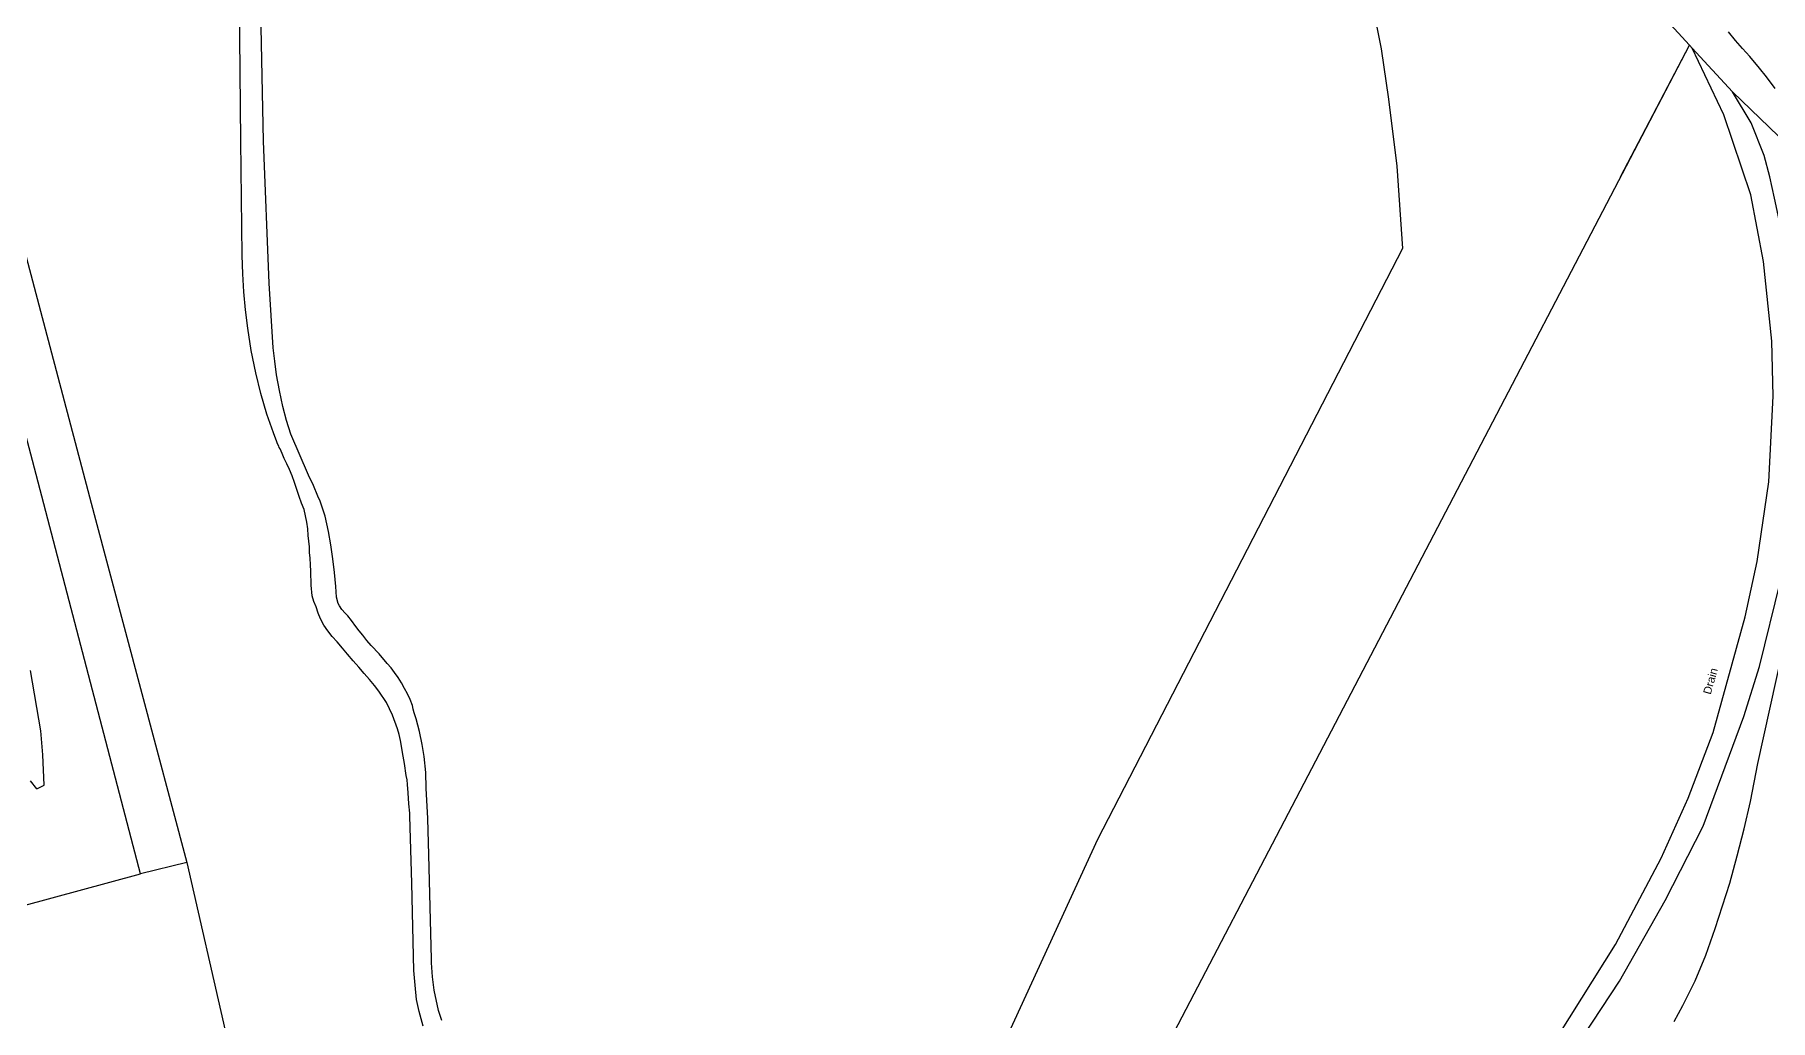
# Model space of a CAD drawing. Header units: millimetres. Extents: x 111502 to 977541, y 8702 to 1044108.
# Drawn here: x 488854.7 to 489180, y 240561.7 to 240746.4 of the extents above; entities that cross this region are included whole.
import ezdxf

# ---------------------------------------------------------------- set-up
doc = ezdxf.new("R2010")
doc.units = ezdxf.units.MM
doc.header["$LTSCALE"] = 0.25
doc.linetypes.add('DASHED2', pattern=[9.525, 6.35, -3.175])
doc.layers.add('E HVSS As Laid HV', color=10, linetype='Continuous')
doc.layers.add('X HVSS Site Background', color=8, linetype='Continuous')
doc.styles.add('OS Master Map$1$Standard', font='txt')

# ---------------------------------------------------------------- blocks, each defined once
blk = doc.blocks.new('OS MAP 060722')
at = {"layer": 'X HVSS Site Background', "flags": 128}
for points in [[(351.42, 1435.19), (353.02, 1438.19), (353.02, 1438.19), (355.32, 1442.79), (355.32, 1442.79), (357.32, 1447.59), (357.32, 1447.59), (359.12, 1452.59), (359.12, 1452.59), (361.82, 1461.09), (361.82, 1461.09), (363.22, 1466.19), (363.22, 1466.19), (364.52, 1471.29), (364.52, 1471.29), (365.72, 1476.39), (365.72, 1476.39), (367.12, 1483.49), (367.12, 1483.49), (376.22, 1524.79)], [(370.32, 1609.99), (368.72, 1612.19), (368.72, 1612.19), (367.42, 1613.79), (367.42, 1613.79), (365.62, 1615.99), (365.62, 1615.99), (364.22, 1617.49), (364.22, 1617.49), (362.92, 1618.99), (362.92, 1618.99), (361.62, 1620.59)], [(294.16, 1629.08), (296.47, 1617.39), (296.47, 1617.39), (297.83, 1607.96), (297.83, 1607.96), (299.4, 1595.44), (299.4, 1595.44), (300.45, 1579.99), (300.45, 1579.99), (243.32, 1469.26), (243.32, 1469.26), (219.64, 1417.75)], [(241.47, 1402.21), (354.27, 1618.12)], [(354.27, 1618.12), (347.22, 1625.79)], [(44.47, 1478.79), (43.32, 1480.24)], [(44.47, 1478.79), (45.87, 1479.44), (45.87, 1479.44), (45.62, 1485.14), (45.62, 1485.14), (45.22, 1489.64), (45.22, 1489.64), (43.32, 1500.94)], [(63.92, 1462.84), (63.62, 1464.04), (63.62, 1464.04), (44.37, 1537.69), (44.37, 1537.69), (29.12, 1595.49), (29.12, 1595.49), (13.37, 1654.29), (13.37, 1654.29), (-18.78, 1773.69), (-18.78, 1773.69), (-30.53, 1817.04)], [(-16.06, 1794.88), (-8.58, 1767.69), (-8.58, 1767.69), (6.27, 1712.84), (6.27, 1712.84), (28.77, 1630.09), (28.77, 1630.09), (55.22, 1530.14), (55.22, 1530.14), (72.62, 1464.99)], [(120.37, 1435.34), (119.77, 1437.24), (119.77, 1437.24), (118.97, 1441.04), (118.97, 1441.04), (118.62, 1443.54), (118.62, 1443.54), (118.47, 1446.14), (118.47, 1446.14), (118.47, 1446.84), (118.47, 1446.84), (117.97, 1466.39), (117.97, 1466.39), (117.77, 1473.19), (117.77, 1473.19), (117.47, 1478.89), (117.47, 1478.89), (117.37, 1481.84), (117.37, 1481.84), (117.07, 1484.84), (117.07, 1484.84), (116.72, 1487.09), (116.72, 1487.09), (116.22, 1489.49), (116.22, 1489.49), (115.57, 1491.89), (115.57, 1491.89), (115.22, 1492.99), (115.22, 1492.99), (115.02, 1493.69), (115.02, 1493.69), (114.87, 1494.39), (114.87, 1494.39), (114.47, 1495.49), (114.47, 1495.49), (113.97, 1496.54), (113.97, 1496.54), (113.42, 1497.59), (113.42, 1497.59), (112.82, 1498.64), (112.82, 1498.64), (112.22, 1499.64), (112.22, 1499.64), (111.52, 1500.59), (111.52, 1500.59), (110.87, 1501.44), (110.87, 1501.44), (110.17, 1502.24), (110.17, 1502.24), (108.67, 1504.04), (108.67, 1504.04), (107.17, 1505.64), (107.17, 1505.64), (106.37, 1506.59), (106.37, 1506.59), (105.62, 1507.54), (105.62, 1507.54), (104.92, 1508.39), (104.92, 1508.39), (104.27, 1509.19), (104.27, 1509.19), (103.47, 1510.29), (103.47, 1510.29), (102.77, 1511.19), (102.77, 1511.19), (102.27, 1511.69), (102.27, 1511.69), (101.67, 1512.34), (101.67, 1512.34), (101.22, 1513.04), (101.22, 1513.04), (100.97, 1513.49), (100.97, 1513.49), (100.67, 1514.69), (100.67, 1514.69), (100.57, 1515.69), (100.57, 1515.69), (100.52, 1516.69), (100.52, 1516.69), (100.27, 1519.29), (100.27, 1519.29), (99.97, 1521.89), (99.97, 1521.89), (99.62, 1524.49), (99.62, 1524.49), (99.17, 1526.99), (99.17, 1526.99), (98.52, 1529.84), (98.52, 1529.84), (97.57, 1532.64), (97.57, 1532.64), (97.17, 1533.59), (97.17, 1533.59), (96.37, 1535.59), (96.37, 1535.59), (95.42, 1537.54), (95.42, 1537.54), (92.12, 1545.24), (92.12, 1545.24), (91.27, 1547.79), (91.27, 1547.79), (90.57, 1550.39), (90.57, 1550.39), (89.97, 1553.39), (89.97, 1553.39), (89.42, 1556.34), (89.42, 1556.34), (89.07, 1558.89), (89.07, 1558.89), (88.77, 1561.39), (88.77, 1561.39), (88.02, 1573.54), (88.02, 1573.54), (86.97, 1600.14), (86.97, 1600.14), (85.87, 1655.04)], [(116.87, 1434.29), (116.12, 1437.04), (116.12, 1437.04), (115.67, 1439.29), (115.67, 1439.29), (115.37, 1441.99), (115.37, 1441.99), (115.17, 1444.74), (115.17, 1444.74), (114.77, 1461.09), (114.77, 1461.09), (114.37, 1473.64), (114.37, 1473.64), (114.37, 1474.19), (114.37, 1474.19), (114.22, 1475.94), (114.22, 1475.94), (114.07, 1478.04), (114.07, 1478.04), (113.97, 1479.59), (113.97, 1479.59), (113.87, 1480.44), (113.87, 1480.44), (113.72, 1481.29), (113.72, 1481.29), (113.42, 1483.49), (113.42, 1483.49), (113.02, 1485.59), (113.02, 1485.59), (112.82, 1486.74), (112.82, 1486.74), (112.62, 1487.84), (112.62, 1487.84), (112.37, 1488.94), (112.37, 1488.94), (112.07, 1490.04), (112.07, 1490.04), (111.17, 1492.54), (111.17, 1492.54), (110.62, 1493.74), (110.62, 1493.74), (110.02, 1494.94), (110.02, 1494.94), (108.62, 1497.04), (108.62, 1497.04), (107.77, 1498.14), (107.77, 1498.14), (106.82, 1499.24), (106.82, 1499.24), (105.87, 1500.39), (105.87, 1500.39), (104.87, 1501.54), (104.87, 1501.54), (103.77, 1502.74), (103.77, 1502.74), (102.72, 1503.99), (102.72, 1503.99), (101.77, 1505.14), (101.77, 1505.14), (100.77, 1506.29), (100.77, 1506.29), (99.87, 1507.29), (99.87, 1507.29), (99.02, 1508.34), (99.02, 1508.34), (98.27, 1509.44), (98.27, 1509.44), (97.67, 1510.59), (97.67, 1510.59), (97.22, 1511.69), (97.22, 1511.69), (96.82, 1512.84), (96.82, 1512.84), (96.42, 1513.84), (96.42, 1513.84), (96.12, 1514.94), (96.12, 1514.94), (95.92, 1516.94), (95.92, 1516.94), (95.82, 1519.54), (95.82, 1519.54), (95.77, 1520.74), (95.77, 1520.74), (95.72, 1521.99), (95.72, 1521.99), (95.62, 1523.04), (95.62, 1523.04), (95.57, 1524.14), (95.57, 1524.14), (95.37, 1526.24), (95.37, 1526.24), (95.27, 1527.49), (95.27, 1527.49), (95.07, 1528.74), (95.07, 1528.74), (94.87, 1529.94), (94.87, 1529.94), (94.57, 1531.09), (94.57, 1531.09), (94.12, 1532.29), (94.12, 1532.29), (93.67, 1533.54), (93.67, 1533.54), (92.77, 1536.14), (92.77, 1536.14), (92.32, 1537.39), (92.32, 1537.39), (91.82, 1538.59), (91.82, 1538.59), (91.37, 1539.64), (91.37, 1539.64), (90.87, 1540.69), (90.87, 1540.69), (90.47, 1541.59), (90.47, 1541.59), (90.07, 1542.44), (90.07, 1542.44), (89.92, 1542.74), (89.92, 1542.74), (89.82, 1542.99), (89.82, 1542.99), (89.62, 1543.39), (89.62, 1543.39), (89.47, 1543.79), (89.47, 1543.79), (88.82, 1545.49), (88.82, 1545.49), (87.62, 1548.99), (87.62, 1548.99), (86.47, 1552.84), (86.47, 1552.84), (85.52, 1556.69), (85.52, 1556.69), (84.67, 1560.89), (84.67, 1560.89), (84.02, 1565.09), (84.02, 1565.09), (83.57, 1568.49), (83.57, 1568.49), (83.27, 1571.89), (83.27, 1571.89), (83.07, 1575.29), (83.07, 1575.29), (82.97, 1578.69), (82.97, 1578.69), (82.72, 1600.19), (82.72, 1600.19), (82.47, 1626.09)], [(329.77, 1432.69), (340.38, 1449.58), (340.38, 1449.58), (348.99, 1465.75), (348.99, 1465.75), (354.05, 1477.03), (354.05, 1477.03), (358.69, 1489.32), (358.69, 1489.32), (364.73, 1510.99), (364.73, 1510.99), (366.94, 1521.34), (366.94, 1521.34), (369.18, 1536.31), (369.18, 1536.31), (369.97, 1552.31)], [(369.69, 1562.67), (368.15, 1577.58), (368.15, 1577.58), (365.77, 1590.06), (365.77, 1590.06), (360.71, 1605.08), (360.71, 1605.08), (354.81, 1617.54)], [(354.81, 1617.54), (354.27, 1618.12)], [(362.32, 1609.39), (354.81, 1617.54)], [(327.66, 1422.27), (341.15, 1442.76), (341.15, 1442.76), (349.69, 1457.85), (349.69, 1457.85), (356.87, 1471.77), (356.87, 1471.77), (364.44, 1492.29), (364.44, 1492.29), (367.4, 1501.7), (367.4, 1501.7), (371.36, 1517.68)], [(370.23, 1589.42), (369.33, 1593.44), (369.33, 1593.44), (368.26, 1597.41), (368.26, 1597.41), (365.81, 1603.58), (365.81, 1603.58), (362.32, 1609.39)], [(362.32, 1609.39), (393.32, 1579.48)], [(72.62, 1464.99), (63.92, 1462.84)], [(72.62, 1464.99), (86.97, 1401.99)], [(-31.13, 1396.09), (-31.43, 1397.24), (-31.43, 1397.24), (-36.78, 1417.29), (-36.78, 1417.29), (-41.33, 1434.09), (-41.33, 1434.09), (1.32, 1445.79), (1.32, 1445.79), (38.72, 1455.99), (38.72, 1455.99), (41.62, 1456.79), (41.62, 1456.79), (63.92, 1462.84)]]:
    blk.add_lwpolyline(points, dxfattribs=at)
at = {"layer": 'X HVSS Site Background'}
for points in [[(351.42, 1435.19), (353.02, 1438.19), (355.32, 1442.79), (357.32, 1447.59), (359.12, 1452.59), (361.82, 1461.09), (363.22, 1466.19), (364.52, 1471.29), (365.72, 1476.39), (367.12, 1483.49), (376.22, 1524.79)], [(370.32, 1609.99), (368.72, 1612.19), (367.42, 1613.79), (365.62, 1615.99), (364.22, 1617.49), (362.92, 1618.99), (361.62, 1620.59)], [(354.27, 1618.12), (347.22, 1625.79), (336.82, 1643.59), (319.67, 1673.64), (319.52, 1673.89), (303.22, 1701.39), (294.42, 1716.89), (274.02, 1733.69), (264.67, 1741.37)], [(329.77, 1432.69), (340.38, 1449.58), (348.99, 1465.75), (354.05, 1477.03), (358.69, 1489.32), (364.73, 1510.99), (366.94, 1521.34), (369.18, 1536.31), (369.97, 1552.31), (369.69, 1562.67), (368.15, 1577.58), (365.77, 1590.06), (360.71, 1605.08), (354.81, 1617.54)], [(341.36, 1593.41), (354.27, 1618.12)], [(354.81, 1617.54), (354.27, 1618.12)], [(362.32, 1609.39), (354.81, 1617.54)], [(327.66, 1422.27), (341.15, 1442.76), (349.69, 1457.85), (356.87, 1471.77), (364.44, 1492.29), (367.4, 1501.7), (371.36, 1517.68), (373.63, 1537.05), (374.2, 1547.92), (374.15, 1559.13), (373.59, 1568.12), (371.08, 1585.38), (370.23, 1589.42), (369.33, 1593.44), (368.26, 1597.41), (365.81, 1603.58), (362.32, 1609.39)], [(362.32, 1609.39), (393.32, 1579.48)]]:
    blk.add_lwpolyline(points, dxfattribs=at)
at = {"layer": 'X HVSS Site Background', "insert": (358.27, 1496.33), "char_height": 1.5, "attachment_point": 7, "rotation": 74.4, "style": 'OS Master Map$1$Standard'}
blk.add_mtext('{\\farial|b0|i0|c0|p34;Drain}', dxfattribs=at)

msp = doc.modelspace()

# ---------------------------------------------------------------- linework, layer by layer
at = {"lineweight": 0}
msp.add_circle((488727.82, 239008.33), 11388.42, dxfattribs=at)

# ---------------------------------------------------------------- block references
at = {"layer": 'E HVSS As Laid HV', "linetype": 'DASHED2', "lineweight": 0}
msp.add_blockref('OS MAP 060722', (488810.58, 239126.31), dxfattribs=at)

doc.saveas('drawing.dxf')
